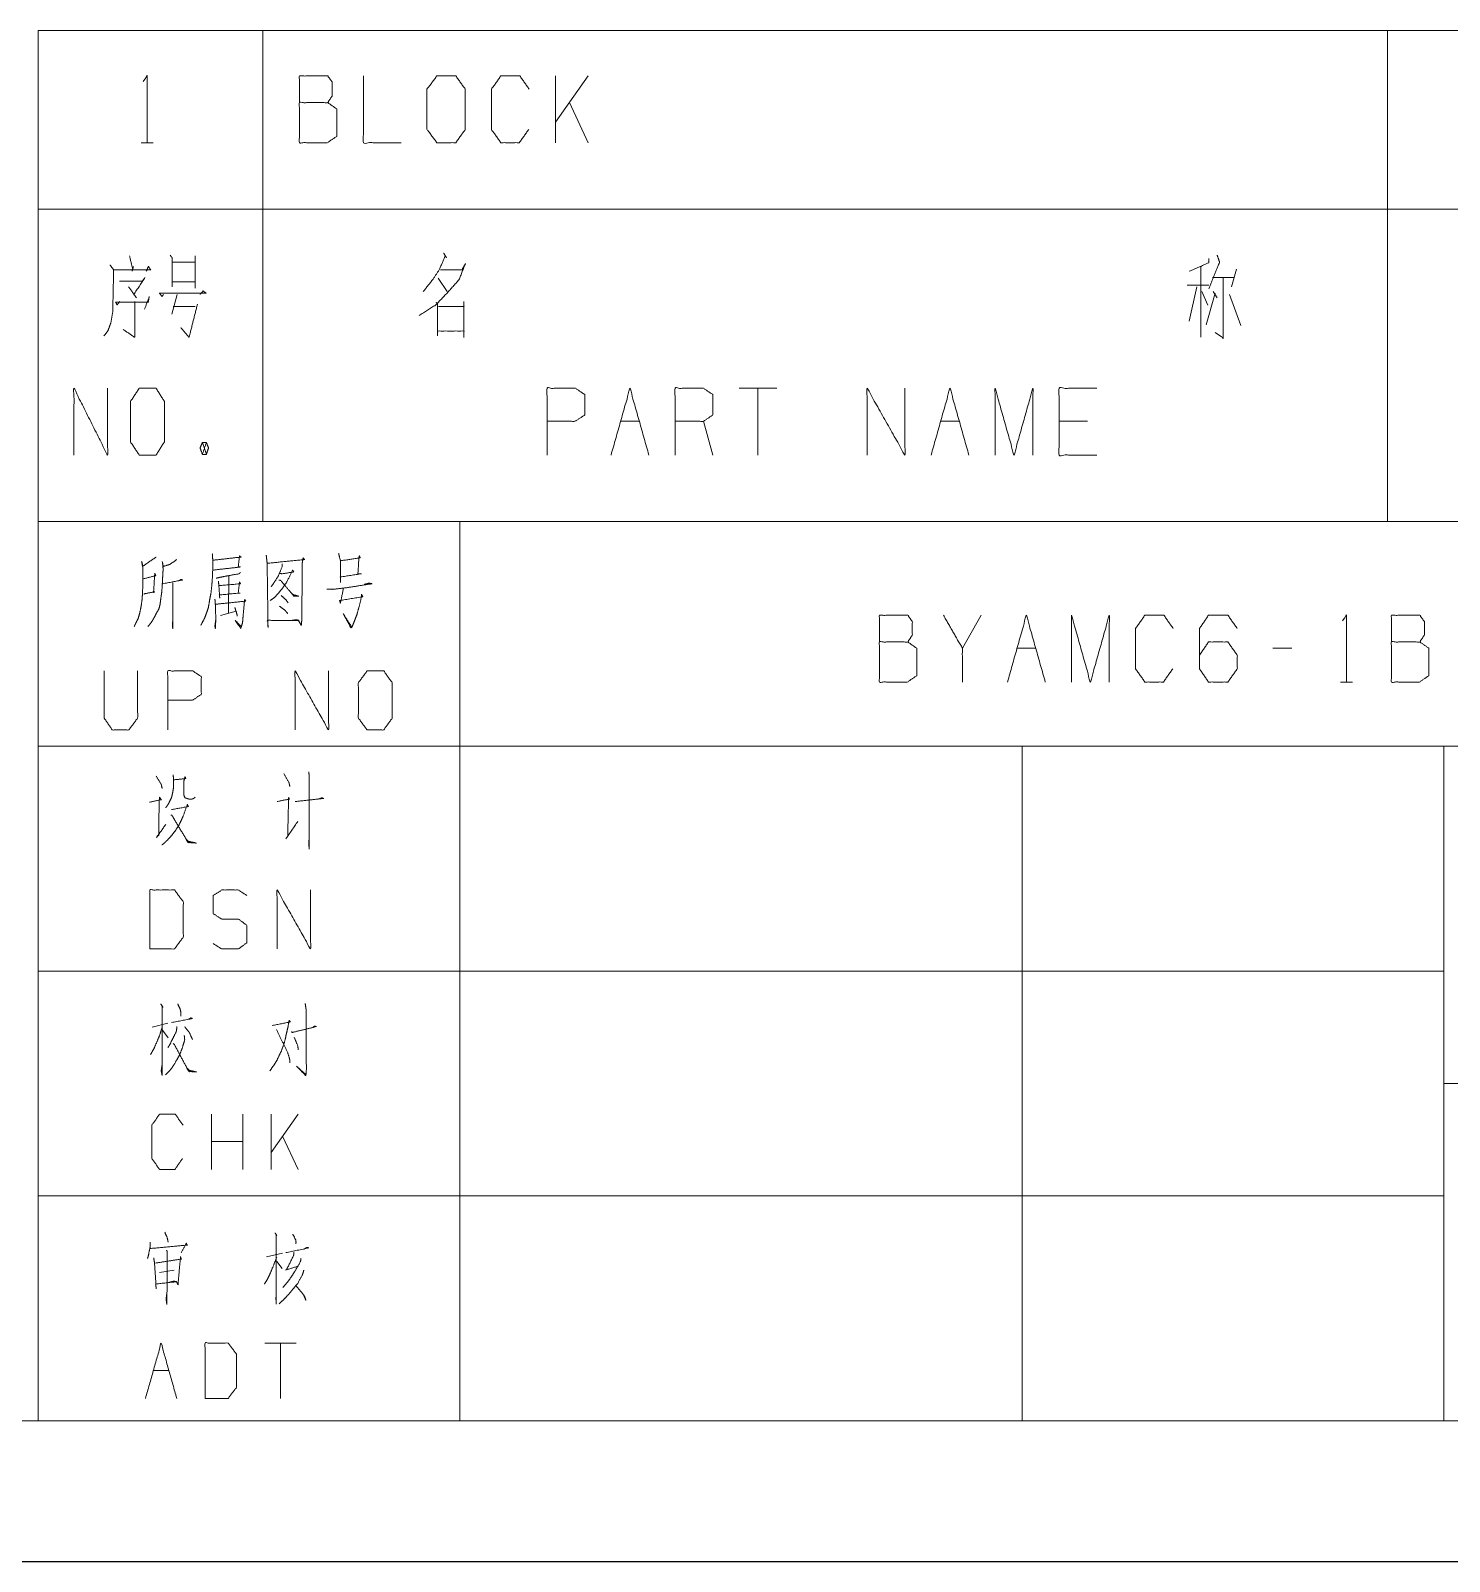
# Model space of a CAD drawing. Header units: millimetres. Extents: x 2210 to 79821, y -19430 to 2344.
# Drawn here: x 3007.9 to 3058.3, y 1492.8 to 1547.3 of the extents above; entities that cross this region are included whole.
import ezdxf

# ---------------------------------------------------------------- set-up
doc = ezdxf.new("R2010")
doc.units = ezdxf.units.MM
doc.layers.add('101', color=7, linetype='Continuous', true_color=0xffffff)

msp = doc.modelspace()

# ---------------------------------------------------------------- linework, layer by layer
msp.add_line((2209.782, 1492.822), (13049.157, 1492.822))
at = {"layer": '101', "color": 72, "linetype": 'Continuous', "lineweight": 18}
for p, q in [((3008.137, 1547.284), (3008.137, 1540.934)), ((3008.137, 1547.284), (3016.137, 1547.284)), ((3016.137, 1547.284), (3056.137, 1547.284)), ((3016.137, 1547.284), (3016.137, 1540.934)), ((3056.137, 1547.284), (3086.137, 1547.284)), ((3056.137, 1547.284), (3056.137, 1540.934)), ((3026.542, 1543.297), (3026.542, 1545.672)), ((3027.708, 1545.672), (3026.542, 1544.022)), ((3027.708, 1543.297), (3027.037, 1544.722)), ((3011.806, 1543.297), (3012.23, 1543.297)), ((3008.137, 1540.934), (3016.137, 1540.934)), ((3008.137, 1540.934), (3008.137, 1529.822)), ((3016.137, 1540.934), (3016.137, 1529.822)), ((3016.137, 1540.934), (3056.137, 1540.934)), ((3056.137, 1540.934), (3056.137, 1529.822)), ((3056.137, 1540.934), (3086.137, 1540.934)), ((3013.728, 1539.272), (3013.728, 1538.122)), ((3012.897, 1539.047), (3013.713, 1539.047)), ((3049.491, 1538.897), (3049.491, 1536.372)), ((3050.764, 1538.797), (3050.587, 1538.172)), ((3012.897, 1538.347), (3013.713, 1538.347)), ((3022.368, 1538.472), (3022.686, 1537.997)), ((3049.014, 1538.222), (3049.774, 1538.222)), ((3049.35, 1538.172), (3049.085, 1536.947)), ((3049.916, 1538.497), (3050.693, 1538.497)), ((3013.085, 1537.897), (3012.897, 1537.197)), ((3049.527, 1537.997), (3049.739, 1537.522)), ((3050.004, 1537.947), (3049.686, 1536.822)), ((3049.933, 1537.997), (3050.075, 1537.772)), ((3050.517, 1537.897), (3050.923, 1536.797)), ((3012.944, 1537.472), (3013.728, 1537.472)), ((3034.416, 1534.559), (3033.072, 1534.559)), ((3033.744, 1534.559), (3033.744, 1532.184)), ((3028.855, 1533.384), (3029.527, 1533.384)), ((3032.139, 1532.184), (3031.803, 1533.384)), ((3040.238, 1533.384), (3040.909, 1533.384)), ((3045.462, 1533.384), (3044.455, 1533.384)), ((3013.983, 1532.634), (3014.124, 1532.209)), ((3008.137, 1529.822), (3016.137, 1529.822)), ((3016.137, 1529.822), (3056.137, 1529.822)), ((3056.137, 1529.822), (3086.137, 1529.822)), ((3014.929, 1527.869), (3014.913, 1526.567)), ((3014.632, 1526.478), (3015.179, 1526.633)), ((3041.686, 1526.483), (3041.014, 1525.308)), ((3042.955, 1525.308), (3043.627, 1525.308)), ((3052.733, 1525.308), (3052.061, 1525.308)), ((3054.461, 1524.108), (3054.885, 1524.108)), ((3012.754, 1511.972), (3012.197, 1511.827)), ((3012.563, 1511.723), (3012.768, 1511.454)), ((3014.304, 1506.766), (3014.304, 1508.732)), ((3015.417, 1506.766), (3015.417, 1508.732)), ((3017.392, 1508.732), (3016.426, 1507.366)), ((3016.426, 1506.766), (3016.426, 1508.732)), ((3015.417, 1507.759), (3014.304, 1507.759)), ((3017.392, 1506.766), (3016.836, 1507.946)), ((3016.832, 1503.786), (3016.262, 1503.662)), ((3012.458, 1503.103), (3012.984, 1503.186)), ((3016.627, 1503.496), (3016.818, 1503.248)), ((3017.315, 1500.588), (3016.203, 1500.588)), ((3016.759, 1500.588), (3016.759, 1498.621)), ((3012.238, 1499.615), (3012.794, 1499.615))]:
    msp.add_line(p, q, dxfattribs=at)
at = {"layer": '101', "color": 133, "linetype": 'Continuous', "lineweight": 18}
for p, q in [((3008.137, 1529.822), (3188.137, 1529.822)), ((3008.137, 1529.822), (3008.137, 1497.822)), ((3023.137, 1529.822), (3023.137, 1497.822)), ((3008.137, 1521.822), (3188.137, 1521.822)), ((3043.137, 1521.822), (3043.137, 1497.822)), ((3058.137, 1521.822), (3058.137, 1497.822)), ((3008.137, 1513.822), (3058.137, 1513.822)), ((3058.137, 1509.822), (3167.137, 1509.822)), ((3008.137, 1505.822), (3058.137, 1505.822)), ((2798.137, 1497.822), (3188.137, 1497.822)), ((3008.137, 1497.822), (3188.137, 1497.822)), ((2773.137, 1492.822), (3193.137, 1492.822))]:
    msp.add_line(p, q, dxfattribs=at)
at = {"layer": '101', "color": 72, "linetype": 'Continuous', "lineweight": 18}
for points, knots in [([(3011.876, 1545.472), (3012.018, 1545.672), (3012.018, 1543.297)], [0, 0, 0.093491, 1, 1]), ([(3017.436, 1544.722), (3017.436, 1545.672), (3018.443, 1545.672), (3018.602, 1545.447), (3018.602, 1544.972), (3018.443, 1544.722), (3017.436, 1544.722), (3017.436, 1543.297), (3018.426, 1543.297), (3018.762, 1543.522), (3018.762, 1544.497), (3018.443, 1544.722)], [0, 0, 0.115917, 0.238846, 0.272468, 0.330427, 0.366584, 0.489512, 0.663388, 0.78416, 0.833484, 0.952452, 1, 1]), ([(3019.712, 1545.672), (3019.712, 1543.297), (3021.056, 1543.297)], [0, 0, 0.638733, 1, 1]), ([(3022.325, 1543.297), (3022.996, 1543.297), (3023.332, 1543.772), (3023.332, 1545.197), (3022.996, 1545.672), (3022.325, 1545.672), (3021.971, 1545.197), (3021.971, 1543.772), (3022.325, 1543.297)], [0, 0, 0.102684, 0.191619, 0.409477, 0.498411, 0.601095, 0.691619, 0.909477, 1, 1]), ([(3025.591, 1543.772), (3025.255, 1543.297), (3024.601, 1543.297), (3024.265, 1543.772), (3024.265, 1545.197), (3024.601, 1545.672), (3025.273, 1545.672), (3025.609, 1545.197)], [0, 0, 0.11457, 0.243368, 0.357935, 0.638584, 0.753151, 0.88543, 1, 1]), ([(3011.39, 1539.272), (3011.5, 1538.822), (3011.532, 1538.897), (3011.485, 1538.722)], [0, 0, 0.638265, 0.750293, 1, 1]), ([(3012.834, 1539.297), (3012.913, 1539.197), (3012.913, 1538.172)], [0, 0, 0.110318, 1, 1]), ([(3022.563, 1539.372), (3022.669, 1539.197), (3022.616, 1539.272), (3022.421, 1538.797), (3022.191, 1538.447), (3021.838, 1537.997)], [0, 0, 0.113643, 0.164652, 0.449685, 0.682203, 1, 1]), ([(3049.774, 1539.172), (3049.774, 1539.022), (3049.085, 1538.722)], [0, 0, 0.166335, 1, 1]), ([(3050.075, 1539.297), (3050.163, 1539.047), (3049.774, 1538.097)], [0, 0, 0.205285, 1, 1]), ([(3010.7, 1538.947), (3010.826, 1538.772), (3010.794, 1537.272), (3010.731, 1536.897), (3010.622, 1536.597), (3010.48, 1536.422)], [0, 0, 0.081566, 0.649824, 0.793832, 0.914832, 1, 1]), ([(3010.841, 1538.772), (3012.143, 1538.772), (3012.065, 1538.897), (3011.987, 1538.722)], [0, 0, 0.79327, 0.883171, 1, 1]), ([(3022.456, 1538.772), (3023.217, 1538.772), (3023.34, 1538.997), (3023.11, 1538.422), (3022.686, 1537.947), (3022.28, 1537.522), (3021.696, 1537.147)], [0, 0, 0.213824, 0.286066, 0.460275, 0.639447, 0.80491, 1, 1]), ([(3011.03, 1538.372), (3011.845, 1538.372), (3011.939, 1538.497), (3011.547, 1537.897), (3011.641, 1537.772), (3011.359, 1538.172)], [0, 0, 0.349352, 0.41636, 0.723317, 0.790325, 1, 1]), ([(3012.599, 1537.897), (3012.552, 1537.822), (3012.458, 1537.947), (3014.105, 1537.947), (3014.011, 1538.022), (3013.901, 1537.897)], [0, 0, 0.040633, 0.112439, 0.86841, 0.923643, 1, 1]), ([(3050.287, 1538.497), (3050.287, 1536.347), (3050.004, 1536.547)], [0, 0, 0.861245, 1, 1]), ([(3011.045, 1537.647), (3010.951, 1537.522), (3010.904, 1537.622), (3012.049, 1537.622), (3012.096, 1537.822), (3011.924, 1537.372)], [0, 0, 0.074524, 0.127161, 0.67261, 0.770465, 1, 1]), ([(3011.579, 1537.647), (3011.579, 1536.372), (3011.171, 1536.647)], [0, 0, 0.721581, 1, 1]), ([(3013.807, 1537.547), (3013.509, 1536.372), (3013.211, 1536.722)], [0, 0, 0.725031, 1, 1]), ([(3022.297, 1537.622), (3022.35, 1537.547), (3022.35, 1536.422), (3022.35, 1536.597), (3023.287, 1536.597), (3023.287, 1536.372), (3023.287, 1537.647), (3023.287, 1537.472), (3022.386, 1537.472)], [0, 0, 0.018725, 0.248079, 0.283757, 0.474741, 0.520613, 0.780549, 0.816226, 1, 1]), ([(3009.416, 1532.184), (3009.416, 1534.559), (3010.609, 1532.184), (3010.609, 1534.559)], [0, 0, 0.320621, 0.679379, 1, 1]), ([(3011.739, 1532.184), (3012.335, 1532.184), (3012.633, 1532.659), (3012.633, 1534.084), (3012.335, 1534.559), (3011.739, 1534.559), (3011.425, 1534.084), (3011.425, 1532.659), (3011.739, 1532.184)], [0, 0, 0.094594, 0.183574, 0.409674, 0.498654, 0.593248, 0.683574, 0.909674, 1, 1]), ([(3026.243, 1532.184), (3026.243, 1534.559), (3027.25, 1534.559), (3027.586, 1534.334), (3027.586, 1533.609), (3027.233, 1533.384), (3026.243, 1533.384)], [0, 0, 0.401146, 0.571314, 0.639588, 0.762043, 0.832817, 1, 1]), ([(3030.796, 1532.184), (3030.796, 1534.559), (3031.803, 1534.559), (3032.139, 1534.334), (3032.139, 1533.609), (3031.803, 1533.384), (3030.796, 1533.384)], [0, 0, 0.400952, 0.571034, 0.639278, 0.761674, 0.829918, 1, 1]), ([(3037.625, 1532.184), (3037.625, 1534.559), (3038.969, 1532.184), (3038.969, 1534.559)], [0, 0, 0.317574, 0.682426, 1, 1]), ([(3042.178, 1532.184), (3042.178, 1534.559), (3042.85, 1532.184), (3043.521, 1534.559), (3043.521, 1532.184)], [0, 0, 0.245192, 0.5, 0.754808, 1, 1]), ([(3045.798, 1532.184), (3044.455, 1532.184), (3044.455, 1534.559), (3045.798, 1534.559)], [0, 0, 0.26539, 0.73461, 1, 1]), ([(3013.983, 1532.209), (3014.124, 1532.209), (3014.202, 1532.434), (3014.124, 1532.634), (3013.983, 1532.634), (3013.904, 1532.434), (3013.983, 1532.209), (3014.124, 1532.634)], [0, 0, 0.086283, 0.23189, 0.363169, 0.449452, 0.580731, 0.726338, 1, 1]), ([(3012.338, 1528.554), (3012.276, 1528.51), (3011.854, 1528.223), (3011.823, 1528.399), (3011.87, 1528.223), (3011.87, 1527.649), (3011.854, 1527.295), (3011.839, 1527.052), (3011.807, 1526.81), (3011.761, 1526.589), (3011.698, 1526.368), (3011.62, 1526.213), (3011.558, 1526.081)], [0, 0, 0.024363, 0.186803, 0.243942, 0.302154, 0.485023, 0.597668, 0.675195, 0.753199, 0.825098, 0.898191, 0.953346, 1, 1]), ([(3013.072, 1528.466), (3012.822, 1528.289), (3012.588, 1528.223), (3012.557, 1528.399), (3012.588, 1528.134), (3012.572, 1527.869), (3012.557, 1527.582), (3012.541, 1527.339), (3012.51, 1527.119), (3012.479, 1526.876), (3012.432, 1526.699), (3012.354, 1526.567), (3012.276, 1526.412), (3012.198, 1526.28), (3012.12, 1526.169), (3012.042, 1526.081)], [0, 0, 0.096323, 0.172941, 0.229419, 0.31342, 0.396988, 0.487497, 0.564126, 0.634338, 0.711439, 0.768976, 0.817389, 0.871907, 0.92032, 0.962889, 1, 1]), ([(3014.336, 1528.664), (3014.351, 1528.466), (3014.351, 1528.112), (3014.336, 1527.781), (3014.32, 1527.56), (3014.289, 1527.273), (3014.242, 1527.03), (3014.195, 1526.765), (3014.133, 1526.567), (3014.055, 1526.368), (3013.93, 1526.125)], [0, 0, 0.076501, 0.212087, 0.339339, 0.424292, 0.535104, 0.630036, 0.733301, 0.813244, 0.895184, 1, 1]), ([(3014.383, 1528.443), (3015.35, 1528.554), (3015.304, 1528.598), (3015.257, 1528.201), (3015.335, 1528.201), (3014.367, 1528.09)], [0, 0, 0.39108, 0.416924, 0.577585, 0.60892, 1, 1]), ([(3016.255, 1528.62), (3016.287, 1528.333), (3016.318, 1526.059), (3016.302, 1526.302), (3017.41, 1526.302), (3017.332, 1526.324), (3017.176, 1526.302)], [0, 0, 0.069512, 0.617083, 0.675676, 0.942511, 0.962039, 1, 1]), ([(3016.302, 1528.333), (3017.613, 1528.466), (3017.567, 1528.532), (3017.535, 1528.333), (3017.52, 1526.346), (3017.504, 1526.125), (3017.395, 1526.302)], [0, 0, 0.32813, 0.348326, 0.398409, 0.893176, 0.948286, 1, 1]), ([(3016.817, 1528.311), (3016.817, 1528.201), (3016.677, 1527.869), (3016.505, 1527.604), (3016.427, 1527.494)], [0, 0, 0.119857, 0.510439, 0.853216, 1, 1]), ([(3018.83, 1528.686), (3018.893, 1528.421), (3018.893, 1527.649), (3018.893, 1527.847), (3019.642, 1527.958), (3019.517, 1527.958), (3019.549, 1528.51), (3019.564, 1528.598), (3019.595, 1528.532), (3019.486, 1528.51), (3018.893, 1528.421)], [0, 0, 0.076615, 0.294118, 0.350048, 0.563217, 0.598361, 0.753969, 0.779212, 0.799823, 0.831203, 1, 1]), ([(3011.901, 1527.229), (3011.932, 1527.251), (3012.291, 1527.317), (3012.245, 1527.295), (3012.291, 1527.98), (3012.323, 1527.891), (3011.885, 1527.781)], [0, 0, 0.022681, 0.239273, 0.269981, 0.676983, 0.732557, 1, 1]), ([(3012.572, 1527.604), (3013.275, 1527.737), (3013.228, 1527.759), (3013.15, 1527.715)], [0, 0, 0.834819, 0.895271, 1, 1]), ([(3015.335, 1528.002), (3015.288, 1527.958), (3014.898, 1527.891), (3014.679, 1527.847), (3014.476, 1527.803)], [0, 0, 0.07226, 0.516589, 0.766867, 1, 1]), ([(3014.554, 1527.693), (3014.57, 1527.538), (3014.601, 1527.097), (3014.586, 1527.207), (3015.319, 1527.273), (3015.257, 1527.273), (3015.304, 1527.671), (3015.335, 1527.604), (3014.57, 1527.538)], [0, 0, 0.056492, 0.217482, 0.258029, 0.525926, 0.548635, 0.694164, 0.720796, 1, 1]), ([(3016.739, 1527.98), (3016.802, 1527.958), (3017.239, 1528.024), (3017.192, 1528.09), (3016.989, 1527.671), (3016.833, 1527.45), (3016.692, 1527.273), (3016.552, 1527.119), (3016.396, 1527.008)], [0, 0, 0.033928, 0.260451, 0.302015, 0.540804, 0.679359, 0.795007, 0.902031, 1, 1]), ([(3016.708, 1527.737), (3016.755, 1527.737), (3017.239, 1527.163), (3017.41, 1527.163), (3017.239, 1527.207), (3017.161, 1527.251)], [0, 0, 0.037884, 0.645156, 0.784053, 0.927468, 1, 1]), ([(3012.931, 1527.649), (3012.931, 1526.015), (3012.916, 1526.125), (3012.931, 1526.302)], [0, 0, 0.849785, 0.907773, 1, 1]), ([(3016.786, 1527.185), (3016.958, 1527.03), (3017.036, 1526.92)], [0, 0, 0.630834, 1, 1]), ([(3018.409, 1527.406), (3018.612, 1527.406), (3019.018, 1527.45), (3020.017, 1527.604), (3019.908, 1527.627), (3019.751, 1527.582)], [0, 0, 0.107045, 0.322389, 0.855631, 0.914429, 1, 1]), ([(3019.002, 1527.45), (3018.893, 1526.92), (3018.862, 1527.008), (3019.689, 1527.141), (3019.642, 1527.229), (3019.642, 1527.141), (3019.549, 1526.765), (3019.486, 1526.523), (3019.408, 1526.324), (3019.346, 1526.169), (3019.299, 1526.059), (3019.268, 1526.037), (3018.987, 1526.545), (3019.283, 1526.081)], [0, 0, 0.136367, 0.159976, 0.371153, 0.396349, 0.418608, 0.516111, 0.579315, 0.633124, 0.675136, 0.705359, 0.714999, 0.861275, 1, 1]), ([(3014.429, 1527.052), (3014.445, 1526.854), (3014.461, 1526.346), (3014.445, 1526.015), (3014.429, 1526.103), (3014.461, 1526.324)], [0, 0, 0.147471, 0.523365, 0.768668, 0.835023, 1, 1]), ([(3014.461, 1526.876), (3015.522, 1526.986), (3015.491, 1527.052), (3015.475, 1526.942), (3015.429, 1526.434), (3015.413, 1526.235), (3015.35, 1526.015), (3015.148, 1526.302), (3015.366, 1526.081)], [0, 0, 0.374083, 0.399749, 0.43883, 0.61759, 0.687459, 0.767887, 0.891105, 1, 1]), ([(3015.132, 1526.765), (3015.194, 1526.589), (3015.226, 1526.456)], [0, 0, 0.579215, 1, 1]), ([(3016.724, 1526.81), (3016.927, 1526.655), (3017.02, 1526.545)], [0, 0, 0.637944, 1, 1]), ([(3038.066, 1525.533), (3038.066, 1526.483), (3039.074, 1526.483), (3039.233, 1526.258), (3039.233, 1525.783), (3039.074, 1525.533), (3038.066, 1525.533), (3038.066, 1524.108), (3039.056, 1524.108), (3039.392, 1524.333), (3039.392, 1525.308), (3039.074, 1525.533)], [0, 0, 0.115917, 0.238847, 0.27247, 0.330428, 0.366585, 0.489515, 0.66339, 0.784165, 0.833487, 0.952454, 1, 1]), ([(3041.014, 1524.108), (3041.014, 1525.308), (3040.343, 1526.483)], [0, 0, 0.469958, 1, 1]), ([(3044.896, 1524.108), (3044.896, 1526.483), (3045.567, 1524.108), (3046.239, 1526.483), (3046.239, 1524.108)], [0, 0, 0.245192, 0.5, 0.754808, 1, 1]), ([(3048.498, 1524.583), (3048.162, 1524.108), (3047.508, 1524.108), (3047.172, 1524.583), (3047.172, 1526.008), (3047.508, 1526.483), (3048.18, 1526.483), (3048.515, 1526.008)], [0, 0, 0.114567, 0.243366, 0.357935, 0.638584, 0.753154, 0.885433, 1, 1]), ([(3049.449, 1525.058), (3049.767, 1525.533), (3050.456, 1525.533), (3050.792, 1525.058), (3050.792, 1524.583), (3050.456, 1524.108), (3049.767, 1524.108), (3049.449, 1524.583), (3049.449, 1526.008), (3049.767, 1526.483), (3050.456, 1526.483), (3050.792, 1526.008)], [0, 0, 0.076964, 0.169762, 0.248074, 0.312019, 0.39033, 0.483128, 0.560092, 0.751927, 0.828891, 0.921688, 1, 1]), ([(3054.532, 1526.283), (3054.673, 1526.483), (3054.673, 1524.108)], [0, 0, 0.093491, 1, 1]), ([(3056.278, 1525.533), (3056.278, 1526.483), (3057.286, 1526.483), (3057.445, 1526.258), (3057.445, 1525.783), (3057.286, 1525.533), (3056.278, 1525.533), (3056.278, 1524.108), (3057.268, 1524.108), (3057.604, 1524.333), (3057.604, 1525.308), (3057.286, 1525.533)], [0, 0, 0.115917, 0.238845, 0.272468, 0.330427, 0.366583, 0.489512, 0.663388, 0.78416, 0.833484, 0.952452, 1, 1]), ([(3010.494, 1524.502), (3010.494, 1522.824), (3010.775, 1522.405), (3011.368, 1522.405), (3011.68, 1522.824), (3011.68, 1524.502)], [0, 0, 0.33715, 0.438599, 0.557782, 0.66285, 1, 1]), ([(3012.756, 1522.405), (3012.756, 1524.502), (3013.646, 1524.502), (3013.943, 1524.303), (3013.943, 1523.663), (3013.631, 1523.464), (3012.756, 1523.464)], [0, 0, 0.401145, 0.571312, 0.639588, 0.762043, 0.832818, 1, 1]), ([(3017.282, 1522.405), (3017.282, 1524.502), (3018.469, 1522.405), (3018.469, 1524.502)], [0, 0, 0.317575, 0.682425, 1, 1]), ([(3019.842, 1522.405), (3020.435, 1522.405), (3020.732, 1522.824), (3020.732, 1524.083), (3020.435, 1524.502), (3019.842, 1524.502), (3019.53, 1524.083), (3019.53, 1522.824), (3019.842, 1522.405)], [0, 0, 0.102684, 0.19162, 0.409478, 0.498414, 0.601098, 0.69162, 0.909478, 1, 1]), ([(3012.336, 1520.761), (3012.523, 1520.452), (3012.554, 1520.32)], [0, 0, 0.726452, 1, 1]), ([(3012.944, 1520.805), (3012.96, 1520.607), (3012.96, 1520.386), (3012.929, 1520.187), (3012.882, 1519.988), (3012.819, 1519.856), (3012.757, 1519.745), (3012.679, 1519.635)], [0, 0, 0.161539, 0.340478, 0.503498, 0.668955, 0.787647, 0.890428, 1, 1]), ([(3012.976, 1520.629), (3013.397, 1520.673), (3013.366, 1520.739), (3013.319, 1520.562), (3013.319, 1520.408), (3013.319, 1520.121), (3013.335, 1520.055), (3013.366, 1519.988), (3013.428, 1519.966), (3013.506, 1519.944), (3013.616, 1519.944), (3013.678, 1519.966), (3013.725, 1520.01)], [0, 0, 0.256861, 0.301243, 0.412007, 0.505689, 0.679669, 0.720918, 0.765306, 0.805452, 0.854617, 0.920845, 0.960991, 1, 1]), ([(3016.877, 1520.849), (3017.064, 1520.518), (3017.096, 1520.386)], [0, 0, 0.736529, 1, 1]), ([(3017.767, 1520.916), (3017.782, 1520.761), (3017.782, 1518.178), (3017.767, 1518.354), (3017.782, 1518.575)], [0, 0, 0.049515, 0.872926, 0.929447, 1, 1]), ([(3012.101, 1519.834), (3012.523, 1519.922), (3012.46, 1520.01), (3012.445, 1519.834), (3012.429, 1518.664), (3012.351, 1518.575), (3012.679, 1519.039)], [0, 0, 0.167422, 0.209474, 0.278414, 0.733408, 0.779231, 1, 1]), ([(3012.882, 1519.569), (3013.491, 1519.679), (3013.444, 1519.745), (3013.303, 1519.348), (3013.225, 1519.171), (3013.147, 1519.017), (3013.022, 1518.818), (3012.882, 1518.641), (3012.741, 1518.487), (3012.632, 1518.377), (3012.538, 1518.31)], [0, 0, 0.254941, 0.288363, 0.462053, 0.541623, 0.612966, 0.709673, 0.80267, 0.888733, 0.952733, 1, 1]), ([(3016.643, 1519.856), (3017.08, 1519.944), (3017.049, 1519.988), (3017.018, 1518.619), (3016.955, 1518.531), (3017.377, 1519.149)], [0, 0, 0.163595, 0.183435, 0.685805, 0.725489, 1, 1]), ([(3017.283, 1519.856), (3018.298, 1519.966), (3018.235, 1519.988), (3018.11, 1519.944)], [0, 0, 0.837047, 0.891364, 1, 1]), ([(3012.866, 1519.37), (3012.897, 1519.37), (3013.475, 1518.399), (3013.772, 1518.377), (3013.475, 1518.443), (3013.397, 1518.531)], [0, 0, 0.016597, 0.617583, 0.775731, 0.937327, 1, 1]), ([(3012.117, 1514.612), (3012.991, 1514.612), (3013.303, 1515.031), (3013.303, 1516.29), (3012.991, 1516.709), (3012.117, 1516.709), (3012.117, 1514.612)], [0, 0, 0.142136, 0.227161, 0.43179, 0.516816, 0.658952, 1, 1]), ([(3014.364, 1514.811), (3014.661, 1514.612), (3015.27, 1514.612), (3015.566, 1514.833), (3015.566, 1515.451), (3015.27, 1515.672), (3014.677, 1515.672), (3014.364, 1515.87), (3014.364, 1516.511), (3014.677, 1516.709), (3015.27, 1516.709), (3015.566, 1516.511)], [0, 0, 0.068036, 0.184055, 0.254519, 0.372335, 0.4428, 0.555844, 0.62637, 0.748394, 0.81892, 0.931964, 1, 1]), ([(3016.643, 1514.612), (3016.643, 1516.709), (3017.829, 1514.612), (3017.829, 1516.709)], [0, 0, 0.317575, 0.682425, 1, 1]), ([(3012.505, 1512.655), (3012.578, 1512.531), (3012.549, 1512.572), (3012.549, 1510.13), (3012.519, 1510.274), (3012.549, 1510.481)], [0, 0, 0.048142, 0.065074, 0.880813, 0.930182, 1, 1]), ([(3013.105, 1512.655), (3013.193, 1512.469), (3013.222, 1512.344), (3013.222, 1512.22)], [0, 0, 0.449924, 0.728677, 1, 1]), ([(3017.641, 1512.676), (3017.67, 1512.448), (3017.67, 1510.875), (3017.684, 1510.357), (3017.67, 1510.15), (3017.655, 1510.109), (3017.333, 1510.44), (3017.655, 1510.15)], [0, 0, 0.066217, 0.519982, 0.669307, 0.729162, 0.741827, 0.875056, 1, 1]), ([(3012.885, 1511.993), (3013.632, 1512.137), (3013.573, 1512.158), (3013.5, 1512.117)], [0, 0, 0.838754, 0.907252, 1, 1]), ([(3016.47, 1511.889), (3017.114, 1512.013), (3017.07, 1512.075), (3017.026, 1511.827), (3016.967, 1511.579), (3016.909, 1511.309), (3016.792, 1510.978), (3016.66, 1510.709), (3016.645, 1510.668), (3016.528, 1510.481), (3016.382, 1510.274)], [0, 0, 0.244428, 0.272774, 0.366789, 0.461906, 0.564547, 0.695473, 0.807142, 0.823507, 0.905515, 1, 1]), ([(3012.549, 1511.827), (3012.461, 1511.537), (3012.358, 1511.289), (3012.256, 1511.061), (3012.139, 1510.854)], [0, 0, 0.285939, 0.539663, 0.775435, 1, 1]), ([(3013.339, 1511.537), (3013.354, 1511.372), (3013.266, 1511.082), (3013.178, 1510.854), (3013.076, 1510.668), (3012.9, 1510.378), (3012.797, 1510.254), (3012.666, 1510.13)], [0, 0, 0.103476, 0.291956, 0.443856, 0.576191, 0.787107, 0.887318, 1, 1]), ([(3013.076, 1511.848), (3013.061, 1511.682), (3012.915, 1511.392), (3012.812, 1511.185), (3012.754, 1511.102)], [0, 0, 0.201933, 0.596284, 0.876828, 1, 1]), ([(3013.354, 1511.848), (3013.529, 1511.62), (3013.573, 1511.516), (3013.632, 1511.392)], [0, 0, 0.535199, 0.744449, 1, 1]), ([(3016.616, 1511.744), (3017.011, 1510.937), (3017.084, 1510.709), (3017.099, 1510.564)], [0, 0, 0.70022, 0.886543, 1, 1]), ([(3017.143, 1511.661), (3017.187, 1511.641), (3018.036, 1511.848), (3017.977, 1511.868), (3017.919, 1511.827)], [0, 0, 0.045965, 0.873307, 0.932104, 1, 1]), ([(3017.245, 1511.475), (3017.377, 1511.165), (3017.392, 1511.02)], [0, 0, 0.698424, 1, 1]), ([(3012.944, 1511.247), (3012.988, 1511.206), (3013.5, 1510.254), (3013.778, 1510.233), (3013.515, 1510.295), (3013.441, 1510.378)], [0, 0, 0.033497, 0.633662, 0.788434, 0.938664, 1, 1]), ([(3013.28, 1507.159), (3013.002, 1506.766), (3012.461, 1506.766), (3012.183, 1507.159), (3012.183, 1508.339), (3012.461, 1508.732), (3013.017, 1508.732), (3013.295, 1508.339)], [0, 0, 0.114569, 0.243366, 0.357935, 0.638584, 0.753153, 0.885431, 1, 1]), ([(3012.648, 1504.531), (3012.736, 1504.324), (3012.765, 1504.179)], [0, 0, 0.60334, 1, 1]), ([(3016.569, 1504.511), (3016.627, 1504.407), (3016.613, 1504.428), (3016.613, 1501.985), (3016.598, 1502.171), (3016.613, 1502.378)], [0, 0, 0.039885, 0.048389, 0.86771, 0.930393, 1, 1]), ([(3017.198, 1504.469), (3017.301, 1504.262), (3017.315, 1504.179), (3017.301, 1504.117)], [0, 0, 0.609647, 0.831592, 1, 1]), ([(3012.121, 1504.179), (3012.121, 1503.993), (3012.062, 1503.703), (3012.033, 1503.6)], [0, 0, 0.316024, 0.817546, 1, 1]), ([(3012.121, 1503.952), (3013.438, 1504.076), (3013.409, 1504.138), (3013.233, 1503.807)], [0, 0, 0.748923, 0.787787, 1, 1]), ([(3012.706, 1503.89), (3012.736, 1503.848), (3012.721, 1501.964), (3012.692, 1502.151), (3012.721, 1502.378)], [0, 0, 0.021551, 0.822258, 0.902418, 1, 1]), ([(3017.242, 1503.827), (3017.227, 1503.703), (3016.979, 1503.206), (3016.949, 1503.186), (3017.403, 1503.331)], [0, 0, 0.104845, 0.570656, 0.600711, 1, 1]), ([(3016.949, 1503.807), (3017.769, 1503.972), (3017.71, 1503.993), (3017.593, 1503.931)], [0, 0, 0.811187, 0.871426, 1, 1]), ([(3012.253, 1503.62), (3012.282, 1503.434), (3012.34, 1502.523), (3012.326, 1502.689), (3013.058, 1502.772), (3012.97, 1502.792), (3012.809, 1502.751)], [0, 0, 0.083431, 0.487204, 0.560752, 0.886551, 0.926463, 1, 1]), ([(3013.058, 1502.772), (3013.116, 1502.668), (3013.204, 1503.662), (3013.233, 1503.579), (3012.311, 1503.434)], [0, 0, 0.055629, 0.522276, 0.563362, 1, 1]), ([(3016.627, 1503.641), (3016.496, 1503.31), (3016.393, 1503.062), (3016.305, 1502.875), (3016.188, 1502.689)], [0, 0, 0.339096, 0.594725, 0.790666, 1, 1]), ([(3017.593, 1503.186), (3017.549, 1503.041), (3017.374, 1502.71), (3017.198, 1502.503), (3017.008, 1502.275), (3016.847, 1502.109), (3016.715, 1501.985)], [0, 0, 0.100504, 0.349351, 0.529547, 0.726521, 0.879827, 1, 1]), ([(3017.491, 1503.6), (3017.476, 1503.496), (3017.301, 1503.186), (3017.286, 1503.165), (3017.154, 1502.958), (3017.008, 1502.751), (3016.847, 1502.565)], [0, 0, 0.084867, 0.374487, 0.395069, 0.594277, 0.800098, 1, 1]), ([(3017.315, 1502.627), (3017.608, 1502.275), (3017.666, 1502.109), (3017.579, 1502.316)], [0, 0, 0.533337, 0.737998, 1, 1]), ([(3011.96, 1498.621), (3012.516, 1500.588), (3013.072, 1498.621)], [0, 0, 0.500001, 1, 1]), ([(3014.081, 1498.621), (3014.901, 1498.621), (3015.194, 1499.015), (3015.194, 1500.195), (3014.901, 1500.588), (3014.081, 1500.588), (3014.081, 1498.621)], [0, 0, 0.142137, 0.227162, 0.431791, 0.516816, 0.658952, 1, 1])]:
    msp.add_open_spline(points, degree=1, knots=knots, dxfattribs=at)
for points in [[(3028.519, 1532.184), (3029.191, 1534.559), (3029.863, 1532.184)], [(3039.902, 1532.184), (3040.573, 1534.559), (3041.245, 1532.184)], [(3042.619, 1524.108), (3043.291, 1526.483), (3043.963, 1524.108)]]:
    msp.add_open_spline(points, degree=1, dxfattribs=at)

doc.saveas('drawing.dxf')
